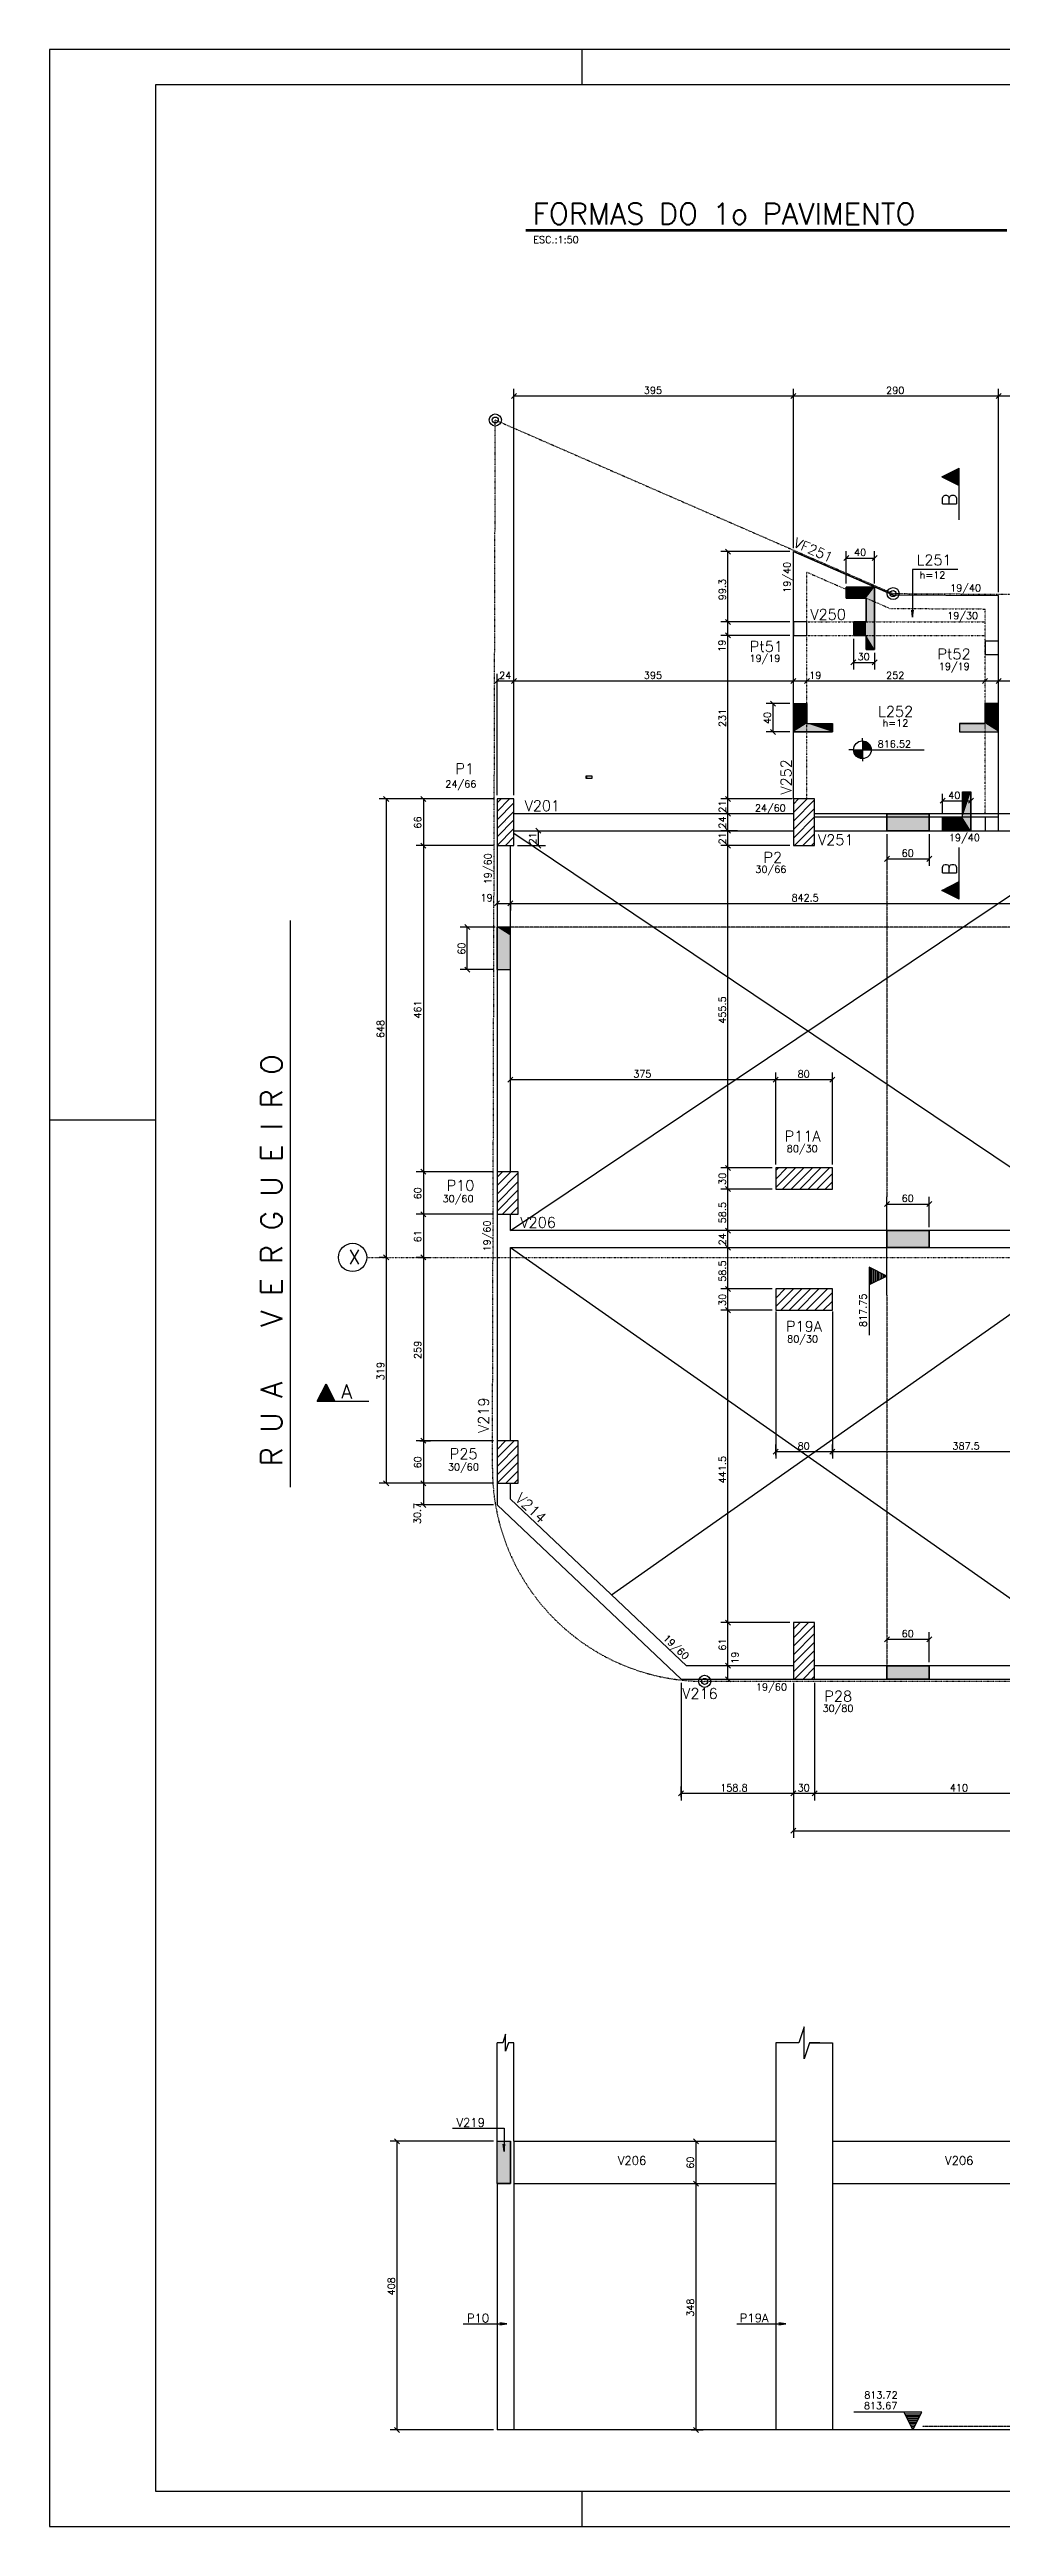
# Model space of a CAD drawing. Extents: x 938 to 7122, y 589 to 4089.
# Drawn here: x 938 to 2283, y 589 to 4089 of the extents above; entities that cross this region are included whole.
import ezdxf

# ---------------------------------------------------------------- set-up
doc = ezdxf.new("R2010")
doc.units = 0
doc.header["$MEASUREMENT"] = 0
for name, pattern in [('ESTILO_TQS_0003', [1.5, 0.5, -0.4, 0.1, -0.5]), ('ESTILO_TQS_0004', [2, 0.5, -0.4, 0.1, -0.4, 0.1, -0.5]), ('ESTILO_TQS_0005', [0.4, 0.3, -0.1])]:
    doc.linetypes.add(name, pattern=pattern)
for name, color, linetype in [('1', 1, 'CONTINUOUS'), ('2', 2, 'CONTINUOUS'), ('3', 3, 'CONTINUOUS'), ('4', 4, 'CONTINUOUS'), ('6', 6, 'CONTINUOUS'), ('7', 7, 'CONTINUOUS'), ('8', 8, 'CONTINUOUS'), ('9', 9, 'CONTINUOUS')]:
    doc.layers.add(name, color=color, linetype=linetype)
doc.styles.get("Standard").update_dxf_attribs({"font": 'ROMANS.SHX'})

msp = doc.modelspace()

# ---------------------------------------------------------------- linework, layer by layer
at = {"layer": '1', "linetype": 'Continuous'}
msp.add_line((1087.743824, 2576.640339), (937.741357, 2576.640339), dxfattribs=at)
for points in [[(937.741357, 589.267032), (7121.975681, 589.267032), (7121.975681, 4089.267032), (937.741357, 4089.267032), (937.741357, 589.267032)], [(1695.797487, 3059.694458), (1704.742164, 3059.694458), (1704.742164, 3062.558216), (1695.797487, 3062.558216), (1695.797487, 3059.694458)]]:
    msp.add_lwpolyline(points, dxfattribs=at)
at = {"layer": '2', "linetype": 'Continuous'}
for p, q in [((1590.762966, 3596.335976), (1597.834034, 3603.407044)), ((1985.762966, 3596.335976), (1992.834034, 3603.407044)), ((1985.762966, 3596.335976), (1992.834034, 3603.407044)), ((2275.762966, 3596.335976), (2282.834034, 3603.407044)), ((2275.762966, 3596.335976), (2282.834034, 3603.407044)), ((1900.330117, 3376.235413), (1893.259049, 3383.306481)), ((2060.481269, 3367.104605), (2067.552337, 3374.175673)), ((2100.481269, 3367.104605), (2107.552337, 3374.175673)), ((1900.330117, 3276.909966), (1893.259049, 3283.981034)), ((1900.330117, 3276.909966), (1893.259049, 3283.981034)), ((1900.330117, 3257.909966), (1893.259049, 3264.981034)), ((1900.330117, 3257.909966), (1893.259049, 3264.981034)), ((2070.481269, 3219.686499), (2077.552337, 3226.757567)), ((2100.481269, 3219.686499), (2107.552337, 3226.757567)), ((1566.762966, 3193.543535), (1573.834034, 3200.614603)), ((1590.762966, 3193.543535), (1597.834034, 3200.614603)), ((1590.762966, 3193.543535), (1597.834034, 3200.614603)), ((1985.762966, 3193.543535), (1992.834034, 3200.614603)), ((1985.762966, 3193.543535), (1992.834034, 3200.614603)), ((2004.762966, 3193.543535), (2011.834034, 3200.614603)), ((2004.762966, 3193.543535), (2011.834034, 3200.614603)), ((2256.762966, 3193.543535), (2263.834034, 3200.614603)), ((2256.762966, 3193.543535), (2263.834034, 3200.614603)), ((2275.762966, 3193.543535), (2282.834034, 3200.614603)), ((2275.762966, 3193.543535), (2282.834034, 3200.614603)), ((1964.083522, 3161.560937), (1957.012454, 3168.632005)), ((1964.083522, 3121.560937), (1957.012454, 3128.632005)), ((1410.067279, 3033.981034), (1417.138347, 3026.909966)), ((1462.701933, 3033.981034), (1469.773001, 3026.909966)), ((1900.329907, 3026.909966), (1893.258839, 3033.981034)), ((1900.329907, 3005.909966), (1893.258839, 3012.981034)), ((1900.329907, 3005.909966), (1893.258839, 3012.981034)), ((1900.330117, 3026.909966), (1893.259049, 3033.981034)), ((2196.64381, 3024.194128), (2203.714877, 3031.265196)), ((2236.64381, 3024.194128), (2243.714877, 3031.265196)), ((1582.2985, 2997.4455), (1582.2985, 2997.4455)), ((1632.247917, 2981.909966), (1625.176849, 2988.981034)), ((1900.329907, 2981.909966), (1893.258839, 2988.981034)), ((1900.329907, 2981.909966), (1893.258839, 2988.981034)), ((1900.329907, 2981.909966), (1893.258839, 2988.981034)), ((2004.2985, 2997.4455), (2004.2985, 2997.4455)), ((1462.701933, 2967.981034), (1469.773001, 2960.909966)), ((1462.701933, 2967.981034), (1469.773001, 2960.909966)), ((1632.247917, 2960.909966), (1625.176849, 2967.981034)), ((1900.329907, 2960.909966), (1893.258839, 2967.981034)), ((1900.329907, 2960.909966), (1893.258839, 2967.981034)), ((2117.809161, 2942.164137), (2124.880229, 2949.235205)), ((2177.809161, 2942.164137), (2184.880229, 2949.235205)), ((1566.762966, 2879.080579), (1573.834034, 2886.151646)), ((1585.762966, 2879.080579), (1592.834034, 2886.151646)), ((1585.762966, 2879.080579), (1592.834034, 2886.151646)), ((1585.762966, 2879.080579), (1592.834034, 2886.151646)), ((1531.656486, 2845.660433), (1524.585419, 2852.731501)), ((1531.656486, 2785.660433), (1524.585419, 2792.731501)), ((1585.762966, 2630.32183), (1592.834034, 2637.392897)), ((1960.762966, 2630.32183), (1967.834034, 2637.392897)), ((1960.762966, 2630.32183), (1967.834034, 2637.392897)), ((2040.762966, 2630.32183), (2047.834034, 2637.392897)), ((2040.762966, 2630.32183), (2047.834034, 2637.392897)), ((1462.701933, 2506.981034), (1469.773001, 2499.909966)), ((1462.701933, 2506.981034), (1469.773001, 2499.909966)), ((1900.329907, 2505.409966), (1893.258839, 2512.481034)), ((1900.329907, 2505.409966), (1893.258839, 2512.481034)), ((2004.2985, 2493.9455), (2004.2985, 2493.9455)), ((1900.329907, 2475.409966), (1893.258839, 2482.481034)), ((1900.329907, 2475.409966), (1893.258839, 2482.481034)), ((2117.809161, 2454.337275), (2124.880229, 2461.408343)), ((2177.809161, 2454.337275), (2184.880229, 2461.408343)), ((1462.701933, 2446.981034), (1469.773001, 2439.909966)), ((1462.701933, 2446.981034), (1469.773001, 2439.909966)), ((1900.329907, 2416.909966), (1893.258839, 2423.981034)), ((1900.329907, 2416.909966), (1893.258839, 2423.981034)), ((1410.067279, 2385.981034), (1417.138347, 2378.909966)), ((1410.067279, 2385.981034), (1417.138347, 2378.909966)), ((1462.701933, 2385.981034), (1469.773001, 2378.909966)), ((1462.701933, 2385.981034), (1469.773001, 2378.909966)), ((1462.701933, 2385.981034), (1469.773001, 2378.909966)), ((1900.329907, 2392.909966), (1893.258839, 2399.981034)), ((1900.329907, 2392.909966), (1893.258839, 2399.981034)), ((1900.329907, 2334.409966), (1893.258839, 2341.481034)), ((1900.329907, 2334.409966), (1893.258839, 2341.481034)), ((1900.329907, 2304.409966), (1893.258839, 2311.481034)), ((1900.329907, 2304.409966), (1893.258839, 2311.481034)), ((2004.2985, 2322.9455), (2004.2985, 2322.9455)), ((1462.701933, 2126.981034), (1469.773001, 2119.909966)), ((1462.701933, 2126.981034), (1469.773001, 2119.909966)), ((1462.701933, 2126.981034), (1469.773001, 2119.909966)), ((1960.762966, 2104.626985), (1967.834034, 2111.698053)), ((2040.762966, 2104.626985), (2047.834034, 2111.698053)), ((2040.762966, 2104.626985), (2047.834034, 2111.698053)), ((1410.067279, 2066.981034), (1417.138347, 2059.909966)), ((1462.701933, 2066.981034), (1469.773001, 2059.909966)), ((1462.701933, 2066.981034), (1469.773001, 2059.909966)), ((1462.701933, 2036.272182), (1469.773001, 2029.201115)), ((1900.329907, 1862.909966), (1893.258839, 1869.981034)), ((1900.329907, 1862.909966), (1893.258839, 1869.981034)), ((2004.2985, 1826.4455), (2004.2985, 1826.4455)), ((2117.809161, 1839.337275), (2124.880229, 1846.408343)), ((2177.809161, 1839.337275), (2184.880229, 1846.408343)), ((1900.329907, 1801.909966), (1893.258839, 1808.981034)), ((1900.329907, 1801.909966), (1893.258839, 1808.981034)), ((1900.329907, 1782.909966), (1893.258839, 1789.981034)), ((1834.028715, 1628.547653), (1826.957647, 1621.476585)), ((1992.834034, 1628.547653), (1985.762966, 1621.476585)), ((1992.834034, 1628.547653), (1985.762966, 1621.476585)), ((2022.834034, 1628.547653), (2015.762966, 1621.476585)), ((2022.834034, 1628.547653), (2015.762966, 1621.476585)), ((1985.762966, 1568.796545), (1992.834034, 1575.867612)), ((1432.594044, 1130.146861), (1425.522976, 1137.217928)), ((1855.134291, 1130.146861), (1848.063223, 1137.217928)), ((1855.134291, 1070.146861), (1848.063223, 1077.217928)), ((1855.134291, 1070.146861), (1848.063223, 1077.217928)), ((1432.594044, 722.146861), (1425.522976, 729.217928)), ((1855.134291, 722.146861), (1848.063223, 729.217928))]:
    msp.add_line(p, q, dxfattribs=at)
at = {"layer": '2', "linetype": 'ESTILO_TQS_0003'}
for p, q in [((1563.811607, 2084.25456), (1567.873429, 3565.789088)), ((1567.873429, 3565.789088), (2130.133503, 3320.515893)), ((2130.133503, 3320.515893), (5356.753742, 3300.27755)), ((5334.295499, 1783.447249), (1863.811791, 1783.432074))]:
    msp.add_line(p, q, dxfattribs=at)
msp.add_arc((1863.810479, 2083.432074), 300, 179.842916, 270.000251, dxfattribs=at)
at = {"layer": '3', "linetype": 'Continuous'}
for p, q in [((1690.043533, 4089.267032), (1690.043533, 4039.267532)), ((1989.2985, 3030.4455), (1989.2985, 3379.770947)), ((2129.710259, 3318.518508), (2279.2985, 3317.580232)), ((2279.2985, 3004.4455), (2279.2985, 3317.580232)), ((2086.787332, 3112.25422), (2086.787332, 3116.014335)), ((2074.287332, 3099.75422), (2067.65196, 3099.75422)), ((2086.787284, 3098.961418), (2074.287284, 3098.961418)), ((2074.287332, 3099.75422), (2099.287332, 3099.75422)), ((2086.787284, 3098.168569), (2074.388278, 3098.168569)), ((2086.787284, 3097.37572), (2074.515641, 3097.37572)), ((2086.787284, 3096.582871), (2074.696267, 3096.582871)), ((2086.787284, 3095.79007), (2074.93254, 3095.79007)), ((2086.787284, 3094.997173), (2075.227845, 3094.997173)), ((2086.787284, 3094.204372), (2075.586904, 3094.204372)), ((2086.787284, 3093.411523), (2076.016057, 3093.411523)), ((2086.787284, 3092.618674), (2076.52408, 3092.618674)), ((2086.787284, 3091.825824), (2077.123464, 3091.825824)), ((2086.787284, 3091.033023), (2077.832425, 3091.033023)), ((2086.787284, 3090.240114), (2078.679765, 3090.240114)), ((2086.787284, 3089.447313), (2079.715026, 3089.447313)), ((2086.787284, 3088.654464), (2081.038822, 3088.654464)), ((2086.787284, 3087.861615), (2082.938207, 3087.861615)), ((2086.787332, 3112.25422), (2086.787332, 3087.25422)), ((2086.787332, 3111.646872), (2090.636457, 3111.646872)), ((2086.787332, 3110.854023), (2092.535795, 3110.854023)), ((2086.787332, 3110.061174), (2093.85959, 3110.061174)), ((2086.787332, 3109.268313), (2094.894851, 3109.268313)), ((2086.787332, 3108.475524), (2095.742191, 3108.475524)), ((2086.787332, 3107.682675), (2096.4512, 3107.682675)), ((2086.787332, 3106.889814), (2097.050536, 3106.889814)), ((2086.787332, 3106.096965), (2097.558559, 3106.096965)), ((2086.787332, 3105.304116), (2097.987712, 3105.304116)), ((2086.787332, 3104.511266), (2098.346771, 3104.511266)), ((2086.787332, 3103.718417), (2098.642076, 3103.718417)), ((2086.787332, 3102.925616), (2098.878349, 3102.925616)), ((2086.787332, 3102.132767), (2099.058927, 3102.132767)), ((2086.787332, 3101.339918), (2099.186338, 3101.339918)), ((2086.787332, 3100.547069), (2099.287332, 3100.547069)), ((2086.787332, 3087.25422), (2086.787332, 3083.567212)), ((2099.287332, 3099.75422), (2174.065874, 3099.75422)), ((1570.2985, 3012.796334), (1587.947666, 3030.4455)), ((1570.2985, 3024.817149), (1575.926851, 3030.4455)), ((1570.2985, 3000.775518), (1594.2985, 3024.775518)), ((1570.2985, 2988.754703), (1594.2985, 3012.754703)), ((1989.2985, 3011.067799), (2008.676201, 3030.4455)), ((1989.2985, 3023.088614), (1996.655386, 3030.4455)), ((1989.2985, 2999.046984), (2019.2985, 3029.046984)), ((1989.2985, 2987.026168), (2019.2985, 3017.026168)), ((1570.2985, 2976.733888), (1594.2985, 3000.733888)), ((1570.2985, 2964.713072), (1594.2985, 2988.713072)), ((1582.051743, 2964.4455), (1594.2985, 2976.692257)), ((1989.2985, 2975.005353), (2019.2985, 3005.005353)), ((1990.759462, 2964.4455), (2019.2985, 2992.984538)), ((2002.780278, 2964.4455), (2019.2985, 2980.963722)), ((2260.2985, 3004.4455), (2019.2985, 3004.4455)), ((1589.2985, 2503.4455), (1589.2985, 2964.4455)), ((1594.072558, 2964.4455), (1594.2985, 2964.671442)), ((2014.801093, 2964.4455), (2019.2985, 2968.942907)), ((1570.2985, 2483.880461), (1589.863539, 2503.4455)), ((1570.2985, 2495.901277), (1577.842723, 2503.4455)), ((1570.2985, 2471.859646), (1600.2985, 2501.859646)), ((1570.2985, 2459.838831), (1600.2985, 2489.838831)), ((1964.2985, 2481.193557), (1992.050443, 2508.9455)), ((1964.2985, 2493.214372), (1980.029628, 2508.9455)), ((1964.2985, 2505.235188), (1968.008812, 2508.9455)), ((1974.071258, 2478.9455), (2004.071258, 2508.9455)), ((1986.092074, 2478.9455), (2016.092074, 2508.9455)), ((1998.112889, 2478.9455), (2028.112889, 2508.9455)), ((2010.133704, 2478.9455), (2040.133704, 2508.9455)), ((2022.154519, 2478.9455), (2044.2985, 2501.089481)), ((2034.175335, 2478.9455), (2044.2985, 2489.068665)), ((1570.2985, 2447.818015), (1600.2985, 2477.818015)), ((1577.9468, 2443.4455), (1600.2985, 2465.7972)), ((1589.967615, 2443.4455), (1600.2985, 2453.776385)), ((2429.2985, 2420.4455), (1589.2985, 2420.4455)), ((1589.2985, 2396.4455), (2429.2985, 2396.4455)), ((2096.344683, 2368.57547), (2096.344683, 2272.57549)), ((2121.344695, 2356.07547), (2096.344683, 2368.57547)), ((2121.344695, 2356.07547), (2096.344683, 2343.575446)), ((2098.574302, 2344.690244), (2098.574302, 2367.46072)), ((2100.803849, 2345.805042), (2100.803849, 2366.345923)), ((2103.033445, 2346.919839), (2103.033445, 2365.231173)), ((2105.262992, 2348.034589), (2105.262992, 2364.116375)), ((2107.49254, 2349.149387), (2107.492587, 2363.001578)), ((2109.722135, 2350.264184), (2109.722135, 2361.886828)), ((2111.951742, 2351.378982), (2111.951694, 2360.77203)), ((2114.181349, 2352.49378), (2114.181289, 2359.657233)), ((2116.410897, 2353.608577), (2116.410897, 2358.542435)), ((2118.640444, 2354.723327), (2118.640444, 2357.427614)), ((1964.2985, 2312.902143), (1989.341857, 2337.9455)), ((1964.2985, 2324.922958), (1977.321042, 2337.9455)), ((1964.2985, 2336.943774), (1965.300226, 2337.9455)), ((1971.362672, 2307.9455), (2001.362672, 2337.9455)), ((1983.383487, 2307.9455), (2013.383487, 2337.9455)), ((1995.404303, 2307.9455), (2025.404303, 2337.9455)), ((2007.425118, 2307.9455), (2037.425118, 2337.9455)), ((2019.445933, 2307.9455), (2044.2985, 2332.798067)), ((2031.466749, 2307.9455), (2044.2985, 2320.777251)), ((2043.487564, 2307.9455), (2044.2985, 2308.756436)), ((1570.2985, 2099.214372), (1594.529628, 2123.4455)), ((1570.2985, 2111.235188), (1582.508812, 2123.4455)), ((1570.2985, 2123.256003), (1570.487997, 2123.4455)), ((1570.2985, 2087.193557), (1600.2985, 2117.193557)), ((1570.2985, 2075.172742), (1600.2985, 2105.172742)), ((1570.592074, 2063.4455), (1600.2985, 2093.151926)), ((1582.612889, 2063.4455), (1600.2985, 2081.131111)), ((1594.633704, 2063.4455), (1600.2985, 2069.110296)), ((1989.2985, 1845.048717), (2010.695283, 1866.4455)), ((1989.2985, 1857.069532), (1998.674468, 1866.4455)), ((1989.2985, 1833.027901), (2019.2985, 1863.027901)), ((1989.2985, 1821.007086), (2019.2985, 1851.007086)), ((1989.2985, 1808.986271), (2019.2985, 1838.986271)), ((1989.2985, 1796.965456), (2019.2985, 1826.965456)), ((1990.79936, 1786.4455), (2019.2985, 1814.94464)), ((2002.820175, 1786.4455), (2019.2985, 1802.923825)), ((2014.84099, 1786.4455), (2019.2985, 1790.90301)), ((1570.2985, 1133.682395), (1570.2985, 1272.711891)), ((1594.2985, 1133.682395), (1594.2985, 1272.711891)), ((1964.2985, 1272.711891), (1964.2985, 725.682395)), ((2044.2985, 1272.711891), (2044.2985, 725.682395)), ((1594.2985, 1133.682395), (1594.2985, 725.682395)), ((1594.2985, 1133.682395), (1964.2985, 1133.682395)), ((2044.2985, 1133.682395), (2401.2985, 1133.682395)), ((1570.2985, 1073.682395), (1570.2985, 725.682395)), ((1594.2985, 1073.682395), (1964.2985, 1073.682395)), ((2044.2985, 1073.682395), (2396.2985, 1073.682395)), ((2170.721859, 750.682406), (2074.721879, 750.682406)), ((2158.221859, 725.682395), (2145.721835, 750.682406)), ((2146.836633, 748.452787), (2169.607109, 748.452787)), ((2147.95143, 746.22324), (2168.492311, 746.22324)), ((2149.066228, 743.993645), (2167.377561, 743.993645)), ((2150.180978, 741.764097), (2166.262764, 741.764097)), ((2151.295775, 739.53455), (2165.147966, 739.534502)), ((2152.410573, 737.304955), (2164.033216, 737.304955)), ((2153.52537, 735.075347), (2162.918419, 735.075395)), ((2158.221859, 725.682395), (2170.721859, 750.682406)), ((2154.640168, 732.84574), (2161.803621, 732.8458)), ((2155.754966, 730.616193), (2160.688824, 730.616193)), ((2156.869716, 728.386645), (2159.574002, 728.386645)), ((1690.043533, 639.268607), (1690.043533, 589.269107))]:
    msp.add_line(p, q, dxfattribs=at)
at = {"layer": '3', "linetype": 'ESTILO_TQS_0004'}
for p, q in [((2008.2985, 3030.4455), (2008.2985, 3350.753738)), ((2008.2985, 3350.753738), (2125.690076, 3299.543351)), ((2125.690076, 3299.543351), (2260.2985, 3298.699034)), ((2008.2985, 3280.4455), (2260.2985, 3280.4455)), ((2008.2985, 3261.4455), (2260.2985, 3261.4455))]:
    msp.add_line(p, q, dxfattribs=at)
at = {"layer": '3', "linetype": 'Continuous'}
for points in [[(1989.2985, 3379.770947), (2129.710259, 3318.518508), (1989.2985, 3379.770947)], [(1989.2985, 3009.4455), (1594.2985, 3009.4455)], [(1594.2985, 2985.4455), (1989.2985, 2985.4455)], [(2411.2985, 3009.4455), (2019.2985, 3009.4455)], [(2019.2985, 2985.4455), (2411.2985, 2985.4455)], [(1570.2985, 2964.4455), (1570.2985, 2503.4455)], [(1570.2985, 2443.4455), (1570.2985, 2322.9455)], [(1589.2985, 2420.4455), (1589.2985, 2443.4455)], [(1589.2985, 2123.4455), (1589.2985, 2396.4455)], [(1570.2985, 2322.9455), (1570.2985, 2123.4455)], [(1570.2985, 2063.4455), (1570.2985, 2032.736649)], [(1570.2985, 2032.736649), (1830.493181, 1786.4455)], [(1589.2985, 2040.913923), (1589.2985, 2063.4455)], [(1838.059495, 1805.4455), (1589.2985, 2040.913923)], [(1830.493181, 1786.4455), (1989.2985, 1786.4455)], [(1989.2985, 1805.4455), (1838.059495, 1805.4455)], [(2429.2985, 1805.4455), (2019.2985, 1805.4455)], [(2019.2985, 1786.4455), (2118.2985, 1786.4455)], [(2118.2985, 1786.4455), (2429.2985, 1786.4455)]]:
    msp.add_lwpolyline(points, dxfattribs=at)
at = {"layer": '3', "linetype": 'ESTILO_TQS_0004'}
msp.add_lwpolyline([(2260.2985, 3009.4455), (2260.2985, 3261.55162), (2260.2985, 3298.699034)], dxfattribs=at)
at = {"layer": '3', "linetype": 'Continuous'}
for centre, radius in [((1567.873429, 3565.789088), 8.5536), ((1567.873429, 3565.789088), 4.233047), ((2130.133503, 3320.515893), 8.5536), ((2130.133503, 3320.515893), 4.233047), ((2086.787332, 3099.75422), 12.5), ((1366.105597, 2382.4455), 20), ((1863.811791, 1783.432074), 8.5536), ((1863.811791, 1783.432074), 4.233047)]:
    msp.add_circle(centre, radius, dxfattribs=at)
at = {"layer": '6', "linetype": 'Continuous'}
for p, q in [((1610.961859, 3834.743566), (2290.791243, 3834.743566)), ((1610.961859, 3832.945526), (2290.791243, 3832.945526)), ((2198.839538, 3485.434545), (2223.729457, 3497.879502)), ((2198.839538, 3485.434545), (2223.625173, 3473.041731)), ((2199.073655, 3485.434545), (2223.625173, 3497.710243)), ((2199.073719, 3485.434545), (2223.625116, 3473.15879)), ((2200.754134, 3484.281102), (2200.754134, 3486.391844)), ((2202.668738, 3483.519884), (2202.668738, 3487.349142)), ((2204.583399, 3482.562586), (2204.583399, 3488.306447)), ((2206.497995, 3481.605288), (2206.497995, 3489.263746)), ((2208.412599, 3480.64799), (2208.412599, 3490.221044)), ((2210.327196, 3479.690691), (2210.327196, 3491.178342)), ((2212.241799, 3478.733379), (2212.241799, 3492.135648)), ((2214.156396, 3477.77608), (2214.156396, 3493.092946)), ((2216.071057, 3476.818782), (2216.071057, 3494.050244)), ((2217.985653, 3475.861484), (2217.985653, 3495.007607)), ((2219.900257, 3474.904186), (2219.900257, 3495.964905)), ((2221.814854, 3473.94683), (2221.814854, 3496.922203)), ((2223.625116, 3424.9222), (2223.625116, 3497.710243)), ((2223.729457, 3424.9222), (2223.729457, 3497.879502)), ((2104.016803, 3329.726424), (2064.016803, 3329.726424)), ((2064.016803, 3314.232832), (2064.016803, 3329.726424)), ((2092.016803, 3314.232832), (2064.016803, 3314.232832)), ((2092.016803, 3280.4455), (2092.016803, 3314.232832)), ((2092.016803, 3280.4455), (2074.016803, 3280.4455)), ((2074.016803, 3280.4455), (2074.016803, 3261.4455)), ((2074.016803, 3261.4455), (2092.016803, 3261.4455)), ((2092.016803, 3241.702132), (2092.016803, 3261.4455)), ((1989.2985, 3165.096471), (2008.2985, 3165.096471)), ((1989.2985, 3125.096471), (1989.2985, 3165.096471)), ((2008.2985, 3137.096471), (2008.2985, 3165.096471)), ((2260.2985, 3165.096471), (2279.2985, 3165.096471)), ((2260.2985, 3137.096471), (2260.2985, 3165.096471)), ((2279.2985, 3125.096471), (2279.2985, 3165.096471)), ((1989.2985, 3125.096471), (2044.440846, 3125.096471)), ((2008.2985, 3137.096471), (2044.440846, 3137.096471)), ((2224.156154, 3137.096471), (2260.2985, 3137.096471)), ((2224.156154, 3125.096471), (2279.2985, 3125.096471)), ((2228.179343, 3004.4455), (2228.179343, 3040.587846)), ((2240.179343, 2985.4455), (2240.179343, 3040.587846)), ((2200.179343, 2985.4455), (2200.179343, 3004.4455)), ((2200.179343, 3004.4455), (2228.179343, 3004.4455)), ((2200.179343, 2985.4455), (2240.179343, 2985.4455)), ((2223.625116, 2888.815852), (2223.625116, 2961.603895)), ((2223.729457, 2888.646594), (2223.729457, 2961.603895)), ((2198.839538, 2901.09155), (2223.625173, 2913.484364)), ((2199.073719, 2901.09155), (2223.625116, 2913.367305)), ((2208.412599, 2896.305051), (2208.412599, 2905.878106)), ((2210.327196, 2895.347753), (2210.327196, 2906.835404)), ((2212.241799, 2894.390448), (2212.241799, 2907.792716)), ((2214.156396, 2893.433149), (2214.156396, 2908.750015)), ((2216.071057, 2892.475851), (2216.071057, 2909.707313)), ((2217.985653, 2891.518488), (2217.985653, 2910.664611)), ((2219.900257, 2890.56119), (2219.900257, 2911.62191)), ((2221.814854, 2889.603892), (2221.814854, 2912.579265)), ((2223.729457, 2888.646594), (2198.839538, 2901.09155)), ((2223.625173, 2888.815852), (2199.073655, 2901.09155)), ((2200.754134, 2900.134252), (2200.754134, 2902.244993)), ((2202.668738, 2899.176953), (2202.668738, 2903.006211)), ((2204.583399, 2898.219648), (2204.583399, 2903.963509)), ((2206.497995, 2897.26235), (2206.497995, 2904.920807)), ((1278.284578, 2058.041797), (1278.284578, 2858.340569)), ((1570.2985, 2849.195967), (1570.2985, 2849.195967)), ((1570.2985, 2849.195967), (1589.2985, 2849.195967)), ((1570.2985, 2837.195967), (1570.2985, 2849.195967)), ((1570.2985, 2789.195967), (1570.2985, 2837.195967)), ((1570.2985, 2837.195967), (1570.2985, 2837.195967)), ((1589.2985, 2849.195967), (1589.2985, 2849.195967)), ((1589.2985, 2837.195967), (1589.2985, 2849.195967)), ((1589.2985, 2837.195967), (1589.2985, 2846.889097)), ((1589.2985, 2789.195967), (1589.2985, 2837.195967)), ((1589.2985, 2837.195967), (1589.2985, 2837.195967)), ((1570.2985, 2789.195967), (1589.2985, 2789.195967)), ((1316.111346, 2179.141928), (1328.556302, 2204.031848)), ((1316.111346, 2179.141928), (1389.068647, 2179.141928)), ((1316.280604, 2179.246212), (1328.556302, 2203.79773)), ((1316.280604, 2179.246269), (1389.068647, 2179.246269)), ((1317.068644, 2181.056531), (1340.044017, 2181.056531)), ((1318.025942, 2182.971128), (1339.086662, 2182.971128)), ((1318.983241, 2184.885732), (1338.129364, 2184.885732)), ((1319.940603, 2186.800328), (1337.172065, 2186.800328)), ((1320.897902, 2188.714989), (1336.214767, 2188.714989)), ((1321.8552, 2190.629586), (1335.257469, 2190.629586)), ((1322.812505, 2192.54419), (1334.300156, 2192.54419)), ((1323.769804, 2194.458786), (1333.342858, 2194.458786)), ((1324.727102, 2196.37339), (1332.38556, 2196.37339)), ((1325.6844, 2198.287986), (1331.428261, 2198.287986)), ((1326.641706, 2200.202647), (1330.470963, 2200.202647)), ((1327.599004, 2202.117251), (1329.709745, 2202.117251)), ((1328.556302, 2204.031848), (1340.949116, 2179.246212)), ((1328.556302, 2203.797666), (1340.832058, 2179.246269)), ((1570.2985, 1133.682395), (1570.2985, 1133.682395)), ((1570.2985, 1133.682395), (1589.2985, 1133.682395)), ((1570.2985, 1121.682395), (1570.2985, 1133.682395)), ((1570.2985, 1073.682395), (1570.2985, 1121.682395)), ((1570.2985, 1121.682395), (1570.2985, 1121.682395)), ((1589.2985, 1133.682395), (1589.2985, 1133.682395)), ((1589.2985, 1121.682395), (1589.2985, 1133.682395)), ((1589.2985, 1121.682395), (1589.2985, 1131.375524)), ((1589.2985, 1073.682395), (1589.2985, 1121.682395)), ((1589.2985, 1121.682395), (1589.2985, 1121.682395)), ((1570.2985, 1073.682395), (1589.2985, 1073.682395)), ((4295.499843, 725.682395), (1570.2985, 725.682395))]:
    msp.add_line(p, q, dxfattribs=at)
for points in [[(1087.743824, 639.268607), (7071.980088, 639.268607), (7071.980088, 4039.267532), (1087.743824, 4039.267532), (1087.743824, 639.268607)], [(2104.016803, 3253.72187), (2104.016803, 3241.702132), (2104.016803, 3329.726424), (2104.016803, 3241.702132)], [(2121.344695, 2985.4455), (2181.344695, 2985.4455), (2181.344695, 3009.4455), (2121.344695, 3009.4455), (2121.344695, 2985.4455)], [(2121.344695, 2396.4455), (2181.344695, 2396.4455), (2181.344695, 2420.4455), (2121.344695, 2420.4455), (2121.344695, 2396.4455)], [(2121.344695, 1786.4455), (2181.344695, 1786.4455), (2181.344695, 1805.4455), (2121.344695, 1805.4455), (2121.344695, 1786.4455)]]:
    msp.add_lwpolyline(points, dxfattribs=at)
at = {"layer": '7', "linetype": 'Continuous'}
for points in [[(1989.2985, 3261.4455), (2008.2985, 3261.4455), (2008.2985, 3280.4455), (1989.2985, 3280.4455), (1989.2985, 3261.4455)], [(2260.2985, 3234.262973), (2279.2985, 3234.262973), (2279.2985, 3253.262973), (2260.2985, 3253.262973), (2260.2985, 3234.262973)], [(1570.2985, 2964.4455), (1594.2985, 2964.4455), (1594.2985, 3030.4455), (1570.2985, 3030.4455), (1570.2985, 2964.4455)], [(1989.2985, 2964.4455), (2019.2985, 2964.4455), (2019.2985, 3030.4455), (1989.2985, 3030.4455), (1989.2985, 2964.4455)], [(2260.2985, 2985.4455), (2279.2985, 2985.4455), (2279.2985, 3004.4455), (2260.2985, 3004.4455), (2260.2985, 2985.4455)], [(1570.2985, 2443.4455), (1600.2985, 2443.4455), (1600.2985, 2503.4455), (1570.2985, 2503.4455), (1570.2985, 2443.4455)], [(1964.2985, 2478.9455), (2044.2985, 2478.9455), (2044.2985, 2508.9455), (1964.2985, 2508.9455), (1964.2985, 2478.9455)], [(1964.2985, 2307.9455), (2044.2985, 2307.9455), (2044.2985, 2337.9455), (1964.2985, 2337.9455), (1964.2985, 2307.9455)], [(1570.2985, 2063.4455), (1600.2985, 2063.4455), (1600.2985, 2123.4455), (1570.2985, 2123.4455), (1570.2985, 2063.4455)], [(1989.2985, 1786.4455), (2019.2985, 1786.4455), (2019.2985, 1866.4455), (1989.2985, 1866.4455), (1989.2985, 1786.4455)]]:
    msp.add_lwpolyline(points, dxfattribs=at)
at = {"layer": '8', "linetype": 'Continuous'}
msp.add_line((1589.2985, 2837.195967), (1589.2985, 2849.195967), dxfattribs=at)
for points in [[(2104.016803, 3241.702132), (2104.016803, 3329.726424), (2064.016803, 3329.726424), (2064.016803, 3314.232832), (2092.016803, 3314.232832), (2092.016803, 3280.4455), (2074.016803, 3280.4455), (2074.016803, 3261.4455), (2092.016803, 3261.4455), (2092.016803, 3241.702132), (2104.016803, 3241.702132)], [(2044.440846, 3125.096471), (1989.2985, 3125.096471), (1989.2985, 3165.096471), (2008.2985, 3165.096471), (2008.2985, 3137.096471), (2044.440846, 3137.096471), (2044.440846, 3125.096471)], [(2224.156154, 3125.096471), (2279.2985, 3125.096471), (2279.2985, 3165.096471), (2260.2985, 3165.096471), (2260.2985, 3137.096471), (2224.156154, 3137.096471), (2224.156154, 3125.096471)], [(2240.179343, 3040.587846), (2240.179343, 2985.4455), (2200.179343, 2985.4455), (2200.179343, 3004.4455), (2228.179343, 3004.4455), (2228.179343, 3040.587846), (2240.179343, 3040.587846)], [(2121.344695, 3009.4455), (2181.344695, 3009.4455), (2181.344695, 2985.4455), (2121.344695, 2985.4455), (2121.344695, 3009.4455)], [(1570.2985, 2849.195967), (1570.2985, 2837.195967), (1570.2985, 2789.195967), (1589.2985, 2789.195967), (1589.2985, 2837.195967), (1589.2985, 2849.195967), (1570.2985, 2849.195967)], [(2121.344695, 2420.4455), (2181.344695, 2420.4455), (2181.344695, 2396.4455), (2121.344695, 2396.4455), (2121.344695, 2420.4455)], [(2121.344695, 1805.4455), (2181.344695, 1805.4455), (2181.344695, 1786.4455), (2121.344695, 1786.4455), (2121.344695, 1805.4455)], [(1570.2985, 1133.682395), (1589.2985, 1133.682395), (1589.2985, 1073.682395), (1570.2985, 1073.682395), (1570.2985, 1133.682395)]]:
    msp.add_lwpolyline(points, dxfattribs=at)
for points in [[(2064.016803, 3329.726424), (2064.016803, 3314.232832), (2092.016803, 3314.232832)], [(2064.016803, 3329.726424), (2092.016803, 3314.232832), (2104.016803, 3329.726424)], [(2092.016803, 3261.4455), (2104.016803, 3241.702132), (2104.016803, 3329.726424)], [(2092.016803, 3261.4455), (2104.016803, 3329.726424), (2092.016803, 3314.232832)], [(2092.016803, 3261.4455), (2092.016803, 3314.232832), (2092.016803, 3280.4455)], [(2092.016803, 3261.4455), (2092.016803, 3280.4455), (2074.016803, 3280.4455)], [(2092.016803, 3261.4455), (2074.016803, 3280.4455), (2074.016803, 3261.4455)], [(2092.016803, 3261.4455), (2092.016803, 3241.702132), (2104.016803, 3241.702132)], [(1989.2985, 3165.096471), (2008.2985, 3165.096471), (1989.2985, 3125.096471)], [(2008.2985, 3165.096471), (2008.2985, 3137.096471), (1989.2985, 3125.096471)], [(2279.2985, 3125.096471), (2279.2985, 3165.096471), (2260.2985, 3165.096471)], [(2279.2985, 3125.096471), (2260.2985, 3165.096471), (2260.2985, 3137.096471)], [(1989.2985, 3125.096471), (2008.2985, 3137.096471), (2044.440846, 3125.096471)], [(2008.2985, 3137.096471), (2044.440846, 3137.096471), (2044.440846, 3125.096471)], [(2279.2985, 3125.096471), (2260.2985, 3137.096471), (2224.156154, 3137.096471)], [(2279.2985, 3125.096471), (2224.156154, 3137.096471), (2224.156154, 3125.096471)], [(2228.179343, 3004.4455), (2228.179343, 3040.587846), (2240.179343, 3040.587846)], [(2228.179343, 3004.4455), (2240.179343, 3040.587846), (2240.179343, 2985.4455)], [(2121.344695, 3009.4455), (2181.344695, 3009.4455), (2181.344695, 2985.4455)], [(2121.344695, 3009.4455), (2181.344695, 2985.4455), (2121.344695, 2985.4455)], [(2121.344695, 3009.4455), (2121.344695, 2985.4455), (2121.344695, 3009.4455)], [(2228.179343, 3004.4455), (2240.179343, 2985.4455), (2200.179343, 2985.4455)], [(2228.179343, 3004.4455), (2200.179343, 2985.4455), (2200.179343, 3004.4455)], [(1570.2985, 2849.195967), (1570.2985, 2837.195967), (1570.2985, 2789.195967)], [(1570.2985, 2849.195967), (1570.2985, 2789.195967), (1589.2985, 2789.195967)], [(1570.2985, 2849.195967), (1589.2985, 2789.195967), (1589.2985, 2837.195967)], [(1570.2985, 2849.195967), (1589.2985, 2837.195967), (1589.2985, 2849.195967)], [(1570.2985, 2849.195967), (1589.2985, 2849.195967), (1570.2985, 2849.195967)], [(2121.344695, 2420.4455), (2181.344695, 2420.4455), (2181.344695, 2396.4455)], [(2121.344695, 2420.4455), (2181.344695, 2396.4455), (2121.344695, 2396.4455)], [(2121.344695, 2420.4455), (2121.344695, 2396.4455), (2121.344695, 2420.4455)], [(2121.344695, 1805.4455), (2181.344695, 1805.4455), (2181.344695, 1786.4455)], [(2121.344695, 1805.4455), (2181.344695, 1786.4455), (2121.344695, 1786.4455)], [(2121.344695, 1805.4455), (2121.344695, 1786.4455), (2121.344695, 1805.4455)], [(1570.2985, 1133.682395), (1589.2985, 1133.682395), (1589.2985, 1073.682395)], [(1570.2985, 1133.682395), (1589.2985, 1073.682395), (1570.2985, 1073.682395)], [(1570.2985, 1133.682395), (1570.2985, 1073.682395), (1570.2985, 1133.682395)]]:
    msp.add_solid(points, dxfattribs=at)
at = {"layer": '9', "linetype": 'Continuous'}
for p, q in [((1594.2985, 3202.079069), (1594.2985, 3609.87151)), ((1989.2985, 3384.770947), (1989.2985, 3609.87151)), ((2279.2985, 3322.580232), (2279.2985, 3609.87151)), ((1594.2985, 3599.87151), (1989.2985, 3599.87151)), ((1989.2985, 3599.87151), (2279.2985, 3599.87151)), ((2279.2985, 3599.87151), (3484.7985, 3599.87151)), ((1984.2985, 3379.770947), (1886.794583, 3379.770947)), ((1896.794583, 3280.4455), (1896.794583, 3379.770947)), ((2064.016803, 3334.726424), (2064.016803, 3380.640139)), ((2064.016803, 3370.640139), (2104.016803, 3370.640139)), ((2104.016803, 3334.726424), (2104.016803, 3380.640139)), ((1984.2985, 3280.4455), (1886.794583, 3280.4455)), ((1984.2985, 3261.4455), (1886.794583, 3261.4455)), ((1896.794583, 3261.4455), (1896.794583, 3280.4455)), ((1896.794583, 3030.4455), (1896.794583, 3261.4455)), ((2074.016803, 3256.4455), (2074.016803, 3213.222033)), ((2074.016803, 3223.222033), (2104.016803, 3223.222033)), ((2104.016803, 3236.702132), (2104.016803, 3213.222033)), ((1570.2985, 3035.4455), (1570.2985, 3207.079069)), ((1570.2985, 3197.079069), (1594.2985, 3197.079069)), ((1594.2985, 3035.4455), (1594.2985, 3207.079069)), ((1594.2985, 3197.079069), (1989.2985, 3197.079069)), ((1989.2985, 3197.079069), (2008.2985, 3197.079069)), ((2008.2985, 3197.079069), (2260.2985, 3197.079069)), ((2260.2985, 3197.079069), (2279.2985, 3197.079069)), ((2279.2985, 3197.079069), (2411.2985, 3197.079069)), ((1984.2985, 3165.096471), (1950.547988, 3165.096471)), ((1960.547988, 3125.096471), (1960.547988, 3165.096471)), ((1984.2985, 3125.096471), (1950.547988, 3125.096471)), ((1461.237467, 3030.4455), (1403.602813, 3030.4455)), ((1413.602813, 3030.4455), (1413.602813, 2382.4455)), ((1565.2985, 3030.4455), (1456.237467, 3030.4455)), ((1466.237467, 3030.4455), (1466.237467, 2964.4455)), ((1987.2985, 3030.4455), (1886.794373, 3030.4455)), ((1982.2985, 3030.4455), (1886.794583, 3030.4455)), ((1896.794373, 3009.4455), (1896.794373, 3030.4455)), ((2200.179343, 3009.4455), (2200.179343, 3037.729662)), ((2200.179343, 3027.729662), (2240.179343, 3027.729662)), ((2240.179343, 3026.769196), (2240.179343, 3037.729662)), ((1589.2985, 2420.4455), (2431.7985, 2985.4455)), ((1594.2985, 2982.092384), (2429.2985, 2420.4455)), ((1621.836222, 2985.4455), (1638.712383, 2985.4455)), ((1628.712383, 2964.4455), (1628.712383, 2985.4455)), ((1910.365557, 3009.4455), (1886.794373, 3009.4455)), ((1910.365557, 2985.4455), (1886.794373, 2985.4455)), ((1896.794373, 2985.4455), (1896.794373, 3009.4455)), ((1896.794373, 2964.4455), (1896.794373, 2985.4455)), ((2121.344695, 2980.4455), (2121.344695, 2935.699671)), ((2181.344695, 2980.4455), (2181.344695, 2935.699671)), ((1565.2985, 2964.4455), (1456.237467, 2964.4455)), ((1466.237467, 2964.4455), (1466.237467, 2503.4455)), ((1599.2985, 2964.4455), (1638.712383, 2964.4455)), ((1984.2985, 2964.4455), (1886.794373, 2964.4455)), ((1896.794373, 2508.9455), (1896.794373, 2964.4455)), ((2121.344695, 2945.699671), (2181.344695, 2945.699671)), ((1570.2985, 2882.616112), (1589.2985, 2882.616112)), ((1589.2985, 2883.849866), (1589.2985, 2872.616112)), ((1589.2985, 2882.616112), (2431.7985, 2882.616112)), ((1567.781433, 2849.195967), (1518.120953, 2849.195967)), ((1528.120953, 2789.195967), (1528.120953, 2849.195967)), ((1565.2985, 2789.195967), (1518.120953, 2789.195967)), ((1589.2985, 2606.593233), (1589.2985, 2643.857363)), ((1589.2985, 2633.857363), (1964.2985, 2633.857363)), ((1964.2985, 2513.9455), (1964.2985, 2643.857363)), ((1964.2985, 2633.857363), (2044.2985, 2633.857363)), ((2044.2985, 2513.9455), (2044.2985, 2643.857363)), ((1565.2985, 2503.4455), (1456.237467, 2503.4455)), ((1466.237467, 2503.4455), (1466.237467, 2443.4455)), ((1959.2985, 2508.9455), (1886.794373, 2508.9455)), ((1896.794373, 2478.9455), (1896.794373, 2508.9455)), ((1959.2985, 2478.9455), (1886.794373, 2478.9455)), ((1896.794373, 2420.4455), (1896.794373, 2478.9455)), ((2121.344695, 2329.079255), (2121.344695, 2467.872809)), ((2121.344695, 2457.872809), (2181.344695, 2457.872809)), ((2181.344695, 2425.4455), (2181.344695, 2467.872809)), ((1565.2985, 2443.4455), (1456.237467, 2443.4455)), ((1466.237467, 2443.4455), (1466.237467, 2382.4455)), ((1896.794373, 2396.4455), (1896.794373, 2420.4455)), ((1411.749657, 2382.4455), (1403.602813, 2382.4455)), ((1413.602813, 2382.4455), (1413.602813, 2063.4455)), ((1465.36435, 2382.4455), (1456.237467, 2382.4455)), ((1461.237467, 2382.4455), (1476.237467, 2382.4455)), ((1466.237467, 2382.4455), (1466.237467, 2123.4455)), ((1589.2985, 2396.4455), (2429.2985, 1807.199209)), ((1732.175614, 1905.671464), (2429.2985, 2396.4455)), ((1896.794373, 2337.9455), (1896.794373, 2396.4455)), ((1959.2985, 2337.9455), (1886.794373, 2337.9455)), ((1896.794373, 2307.9455), (1896.794373, 2337.9455)), ((1959.2985, 2307.9455), (1886.794373, 2307.9455)), ((1896.794373, 1866.4455), (1896.794373, 2307.9455)), ((1964.2985, 2305.9455), (1964.2985, 2098.162519)), ((2044.2985, 2305.9455), (2044.2985, 2098.162519)), ((1565.2985, 2123.4455), (1456.237467, 2123.4455)), ((1461.237467, 2123.4455), (1476.237467, 2123.4455)), ((1466.237467, 2123.4455), (1466.237467, 2063.4455)), ((1964.2985, 2103.162519), (1964.2985, 2118.162519)), ((1964.2985, 2108.162519), (2044.2985, 2108.162519)), ((2044.2985, 2103.162519), (2044.2985, 2118.162519)), ((2044.2985, 2108.162519), (2431.7985, 2108.162519)), ((1461.237467, 2063.4455), (1403.602813, 2063.4455)), ((1565.2985, 2063.4455), (1456.237467, 2063.4455)), ((1565.2985, 2032.736649), (1456.237467, 2032.736649)), ((1466.237467, 2063.4455), (1466.237467, 2032.736649)), ((1984.2985, 1866.4455), (1886.794373, 1866.4455)), ((1896.794373, 1805.4455), (1896.794373, 1866.4455)), ((2121.344695, 1842.872809), (2181.344695, 1842.872809)), ((2181.344695, 1810.4455), (2181.344695, 1852.872809)), ((1896.794373, 1786.4455), (1896.794373, 1805.4455)), ((1830.493181, 1781.4455), (1830.493181, 1615.012119)), ((1989.2985, 1781.4455), (1989.2985, 1615.012119)), ((2019.2985, 1781.4455), (2019.2985, 1615.012119)), ((1989.2985, 1677.760372), (1989.2985, 1562.332078)), ((2019.2985, 1672.60994), (2019.2985, 1615.012119)), ((1830.493181, 1620.012119), (1830.493181, 1635.012119)), ((1989.2985, 1625.012119), (1830.493181, 1625.012119)), ((2019.2985, 1625.012119), (1989.2985, 1625.012119)), ((2429.2985, 1625.012119), (2019.2985, 1625.012119)), ((1989.2985, 1572.332078), (3484.7985, 1572.332078)), ((1996.798486, 1272.711891), (1964.2985, 1272.711891)), ((2011.798471, 1272.711891), (2044.2985, 1272.711891)), ((1565.2985, 1133.682395), (1419.05851, 1133.682395)), ((1429.05851, 725.682395), (1429.05851, 1133.682395)), ((1847.920157, 1133.682395), (1861.598757, 1133.682395)), ((1851.598757, 1073.682395), (1851.598757, 1133.682395)), ((1851.598757, 725.682395), (1851.598757, 1073.682395)), ((1855.931172, 1073.682395), (1861.598757, 1073.682395)), ((1565.2985, 725.682395), (1419.05851, 725.682395)), ((1844.582234, 725.682395), (1861.598757, 725.682395))]:
    msp.add_line(p, q, dxfattribs=at)
at = {"layer": '9', "linetype": 'ESTILO_TQS_0005'}
for p, q in [((2121.344695, 2935.699671), (2121.344695, 2467.872809)), ((2379.620953, 2849.195967), (1570.2985, 2849.195967)), ((2121.344695, 2329.079255), (2121.344695, 1805.4455)), ((2402.2985, 730.684395), (2171.573429, 730.684395))]:
    msp.add_line(p, q, dxfattribs=at)
at = {"layer": '9', "linetype": 'ESTILO_TQS_0004'}
msp.add_line((1386.105597, 2382.4455), (5564.015502, 2382.4455), dxfattribs=at)
at = {"layer": '9', "linetype": 'Continuous'}
for points in [[(2221.605305, 3354.669959), (2157.771179, 3354.669959), (2157.771179, 3287.205457), (2156.465918, 3297.119905), (2157.771179, 3287.205457), (2159.076441, 3297.119905)], [(2026.7985, 1272.711891), (2011.798471, 1272.711891), (2004.2985, 1250.211891), (2004.2985, 1295.21189), (1996.798486, 1272.711891), (1981.7985, 1272.711891)], [(1594.2985, 1272.711891), (1586.298485, 1272.711891), (1582.2985, 1260.711891), (1582.2985, 1284.71189), (1578.298492, 1272.711891), (1570.2985, 1272.711891)], [(1507.190198, 1151.875626), (1580.191258, 1151.875626), (1580.191258, 1119.317661), (1578.885996, 1129.23211), (1580.191258, 1119.317661), (1581.49652, 1129.23211)], [(1522.599158, 875.542273), (1584.341839, 875.542273), (1574.427391, 874.237011), (1584.341839, 875.542273), (1574.427391, 876.847535)], [(1909.068919, 875.542273), (1978.341839, 875.542273), (1968.427391, 874.237011), (1978.341839, 875.542273), (1968.427391, 876.847535)]]:
    msp.add_lwpolyline(points, dxfattribs=at)

# ---------------------------------------------------------------- texts
at = {"layer": '1', "linetype": 'Continuous'}
msp.add_text('C:\\Users\\Werebe\\OneDrive\\Jair\\TQS\\TQS\\Logo\\ALIMONTI.JPG', height=0.051139, dxfattribs=at).set_placement((1695.877351, 3061.126337))
at = {"layer": '2', "linetype": 'Continuous'}
for s, p in [('ESC.:1:50', (1621.581342, 3815.669586)), ('395', (1777.7985, 3602.87151)), ('290', (2120.2985, 3602.87151)), ('40', (2075.016803, 3373.640139)), ('30', (2080.016803, 3226.222033)), ('24', (1573.2985, 3200.079069)), ('395', (1777.7985, 3200.079069)), ('19', (2011.63183, 3200.079069)), ('252', (2120.2985, 3200.079069)), ('40', (2208.057195, 3030.445831)), ('60', (2142.344695, 2948.699671)), ('19', (1546.96517, 2885.616112)), ('842.5', (1986.5485, 2885.616112)), ('375', (1762.7985, 2636.857363)), ('80', (1995.2985, 2636.857363)), ('60', (2142.344695, 2460.872809)), ('80', (1995.2985, 2111.162519)), ('387.5', (2214.0485, 2111.162519)), ('60', (2142.344695, 1845.872809)), ('158.8', (1885.895841, 1628.012119)), ('30', (1995.2985, 1628.012119)), ('410', (2210.2985, 1628.012119))]:
    msp.add_text(s, height=10, dxfattribs=at).set_placement(p)
for s, p in [('99.3', (1893.794583, 3311.108224)), ('19', (1893.273302, 3238.166705)), ('231', (1893.794583, 3131.9455)), ('40', (1957.547988, 3136.096471)), ('21', (1893.794373, 3010.9455)), ('66', (1463.237467, 2988.4455)), ('21', (1625.712383, 2965.9455)), ('24', (1893.794373, 2988.4455)), ('21', (1893.794373, 2965.9455)), ('60', (1525.120953, 2810.195967)), ('461', (1463.237467, 2719.9455)), ('455.5', (1893.794373, 2712.6955)), ('648', (1410.602813, 2692.4455)), ('30', (1893.794373, 2484.9455)), ('60', (1463.237467, 2464.4455)), ('58.5', (1893.794373, 2430.6955)), ('61', (1463.237467, 2403.9455)), ('24', (1893.794373, 2399.4455)), ('58.5', (1893.794373, 2348.1955)), ('30', (1893.794373, 2313.9455)), ('259', (1463.237467, 2238.9455)), ('319', (1410.602813, 2208.9455)), ('60', (1463.237467, 2084.4455)), ('441.5', (1893.794373, 2063.1955)), ('30.7', (1462.593557, 2005.607343)), ('61', (1893.794373, 1826.9455)), ('19', (1911.748197, 1808.095377)), ('60', (1848.598757, 1094.682395)), ('408', (1426.05851, 915.682395)), ('348', (1848.598757, 885.682395))]:
    msp.add_text(s, height=10, rotation=90, dxfattribs=at).set_placement(p)
at = {"layer": '3', "linetype": 'Continuous'}
for s, rotation, p in [('19/40', 90, (1985.075003, 3321.668603)), ('19/60', 90, (1562.351843, 2909.711543)), ('19/60', 90, (1561.126575, 2390.991303)), ('817.75', 90, (2092.81198, 2284.105705)), ('19/60', 316.57243, (1804.199519, 1843.298416))]:
    msp.add_text(s, height=10, rotation=rotation, dxfattribs=at).set_placement(p)
for s, height, p in [('h=12', 10, (2167.670513, 3341.651751)), ('19/40', 10, (2210.73153, 3323.315055)), ('19/30', 10, (2206.64396, 3284.325931)), ('19/19', 10, (1927.115784, 3223.933656)), ('19/19', 10, (2194.796948, 3212.526789)), ('h=12', 10, (2115.22708, 3132.632598)), ('816.52', 10, (2108.351156, 3102.805307)), ('24/66', 10, (1497.277778, 3046.26919)), ('24/60', 10, (1934.775458, 3012.433723)), ('19/40', 10, (2209.120116, 2970.792997)), ('30/66', 10, (1935.54708, 2925.884128)), ('80/30', 10, (1979.854023, 2531.310076)), ('30/60', 10, (1493.41606, 2460.40363)), ('80/30', 10, (1980.371093, 2262.111517)), ('30/60', 10, (1500.94362, 2081.271448)), ('19/60', 10, (1936.369962, 1770.340981)), ('30/80', 10, (2030.497661, 1740.268959)), ('V219', 12, (1513.008319, 1154.0712)), ('V206', 12, (1741.175731, 1100.307614)), ('V206', 12, (2203.613015, 1100.307614)), ('P10', 12, (1527.794687, 877.66441)), ('P19A', 12, (1913.388168, 877.877234)), ('813.72', 10, (2089.369145, 770.058237)), ('813.67', 10, (2088.937023, 754.933946))]:
    msp.add_text(s, height=height, dxfattribs=at).set_placement(p)
at = {"layer": '4', "linetype": 'Continuous'}
for s, height, rotation, p in [('VF251', 14, 336.431, (1988.386355, 3387.232133)), ('V252', 15, 90, (1986.438935, 3036.36775)), ('V219', 15, 90, (1558.876094, 2134.383638)), ('V214', 15, 316.57243, (1595.047682, 2040.284157))]:
    msp.add_text(s, height=height, rotation=rotation, dxfattribs=at).set_placement(p)
for s, p in [('L251', (2163.40243, 3360.44096)), ('V250', (2013.224589, 3283.496684)), ('Pt51', (1927.510913, 3238.274708)), ('Pt52', (2192.910703, 3227.628298)), ('L252', (2109.041101, 3146.428991)), ('P1', (1511.56491, 3065.55533)), ('V201', (1609.2985, 3013.1955)), ('V251', (2024.098805, 2965.037502)), ('P2', (1946.968848, 2940.225179)), ('P11A', (1976.934671, 2546.310076)), ('P10', (1499.070565, 2476.660187)), ('V206', (1603.355655, 2424.368017)), ('P19A', (1978.781869, 2277.582601)), ('P25', (1503.506053, 2097.552664)), ('V216', (1832.102504, 1758.674597)), ('P28', (2032.976343, 1755.043624))]:
    msp.add_text(s, height=15, dxfattribs=at).set_placement(p)
at = {"layer": '6', "linetype": 'Continuous'}
for s, height, p in [('FORMAS DO 1o PAVIMENTO', 30, (1620.476406, 3842.267655)), ('X', 20, (1360.116314, 2373.08132)), ('A', 20, (1349.948179, 2182.892319))]:
    msp.add_text(s, height=height, dxfattribs=at).set_placement(p)
for s, height, p in [('B', 20, (2219.979066, 3444.042669)), ('B', 20, (2219.979066, 2922.483427)), ('R U A   V E R G U E I R O', 30, (1266.64931, 2087.66116))]:
    msp.add_text(s, height=height, rotation=90, dxfattribs=at).set_placement(p)

doc.saveas('drawing.dxf')
